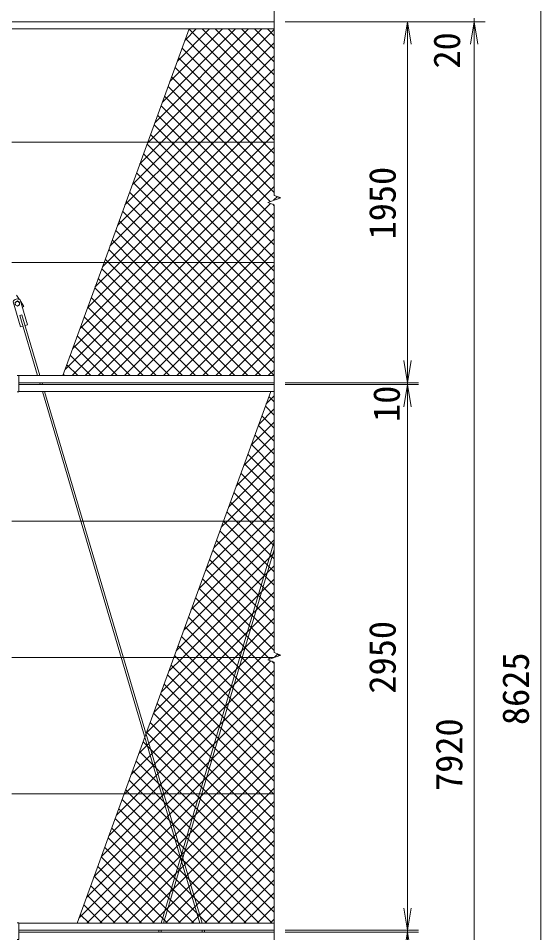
# Model space of a CAD drawing. Units: millimetres, scale not verified. Extents: x -12600 to 12600, y -8910 to 8910.
# Drawn here: x -8245 to -5422, y -2213 to 2730 of the extents above; entities that cross this region are included whole.
import ezdxf
from ezdxf.enums import TextEntityAlignment as Align

# ---------------------------------------------------------------- set-up
doc = ezdxf.new("R2010")
doc.units = ezdxf.units.MM
doc.header["$LTSCALE"] = 30
for name, color, linetype, lineweight in [('0-3_D-STR1', 1, 'Continuous', 9), ('0-7_D-STR3', 3, 'Continuous', 9), ('0-8_D-STR2', 7, 'Continuous', 9), ('0-9_D-STR-DIM', 7, 'Continuous', 9), ('0-A_0', 7, 'Continuous', 9)]:
    doc.layers.add(name, color=color, linetype=linetype, lineweight=lineweight)
doc.styles.add('ＭＳ ゴシック', font='')
doc.styles.get('ＭＳ ゴシック').set_extended_font_data('MS Gothic')

# ---------------------------------------------------------------- blocks, each defined once
blk = doc.blocks.new('_Open')
at = {"layer": '0-A_0'}
blk.add_line((-30, 5), (0, 0), dxfattribs=at)
blk.add_lwpolyline([(-30, -5), (0, 0), (-30, 0)], dxfattribs=at)

msp = doc.modelspace()

# ---------------------------------------------------------------- linework, layer by layer
at = {"layer": '0-3_D-STR1'}
for p, q in [((-8277.43, 2710), (-6862.43, 2710)), ((-8277.43, 2671.9), (-6862.43, 2671.9)), ((-8242.43, 798.1), (-6862.43, 798.1)), ((-8242.43, 760), (-6862.43, 760)), ((-8242.43, 750), (-6862.43, 750)), ((-8242.43, 711.9), (-6862.43, 711.9)), ((-8242.43, -2161.9), (-6862.43, -2161.9)), ((-8242.43, -2200), (-6862.43, -2200)), ((-8242.43, -2210), (-6862.43, -2210))]:
    msp.add_line(p, q, dxfattribs=at)
at = {"layer": '0-7_D-STR3'}
for p, q in [((-6862.43, 2060), (-8279.93, 2060)), ((-6862.43, 1410), (-8279.93, 1410)), ((-8273.32, 1196.38), (-8233.56, 1062.15)), ((-8254.88, 1232.68), (-8240.27, 1210.76)), ((-8234.96, 1207.74), (-8195.21, 1073.51)), ((-8225.67, 1127.06), (-8237.18, 1123.65)), ((-8237.18, 1123.65), (-8140.75, 798.1)), ((-8225.67, 1127.06), (-8128.24, 798.1)), ((-8220.14, 1066.12), (-8233.56, 1062.15)), ((-8195.21, 1073.51), (-8208.63, 1069.53)), ((-8129.47, 760), (-8126.51, 750)), ((-8116.95, 760), (-8113.99, 750)), ((-8115.22, 711.9), (-7264.07, -2161.9)), ((-8102.71, 711.9), (-7251.55, -2161.9)), ((-6862.43, 12), (-8279.93, 12)), ((-6862.43, -99.36), (-7473.31, -2161.9)), ((-6862.43, -141.61), (-7460.8, -2161.9)), ((-6862.43, -725), (-8279.93, -725)), ((-6862.43, -1462), (-8279.93, -1462)), ((-7484.6, -2200), (-7487.56, -2210)), ((-7472.08, -2200), (-7475.04, -2210)), ((-7252.78, -2200), (-7249.82, -2210)), ((-7240.27, -2200), (-7237.31, -2210))]:
    msp.add_line(p, q, dxfattribs=at)
msp.add_lwpolyline([(-8249.88, 1201.54), (-8261.88, 1194.61), (-8261.88, 1180.75), (-8249.88, 1173.82), (-8237.88, 1180.75), (-8237.88, 1194.61)], close=True, dxfattribs=at)
for points in [[(-8232.33, 1198.86), (-8214.88, 1172.68), (-8223.23, 1168.13)], [(-8251.43, 799.37), (-8242.43, 799.37), (-8242.43, 710.11), (-8251.43, 710.11)], [(-8251.43, -2160.63), (-8242.43, -2160.63), (-8242.43, -2249.89), (-8251.43, -2249.89)]]:
    msp.add_lwpolyline(points, dxfattribs=at)
msp.add_circle((-8249.88, 1187.68), 11.5, dxfattribs=at)
msp.add_arc((-8249.88, 1187.68), 25, 53.36802, 159.62823, dxfattribs=at)
at = {"layer": '0-8_D-STR2'}
for p, q in [((-7507.1, 2165.21), (-7000.41, 2671.9)), ((-7466.63, 2276.39), (-7071.12, 2671.9)), ((-7426.17, 2387.56), (-7141.83, 2671.9)), ((-7385.7, 2498.74), (-7212.54, 2671.9)), ((-7345.24, 2609.91), (-7283.25, 2671.9)), ((-6862.43, 2211.49), (-7322.72, 2671.78)), ((-6862.43, 2282.2), (-7252.13, 2671.9)), ((-6862.43, 2352.91), (-7181.42, 2671.9)), ((-6862.43, 2423.62), (-7110.71, 2671.9)), ((-6862.43, 2494.33), (-7040, 2671.9)), ((-6862.43, 2565.04), (-6969.29, 2671.9)), ((-6862.43, 2635.75), (-6898.58, 2671.9)), ((-7470.89, 2060), (-6862.43, 2668.46)), ((-6862.43, 2140.78), (-7341.59, 2619.94)), ((-7400.18, 2060), (-6862.43, 2597.75)), ((-6862.43, 2070.07), (-7360.46, 2568.1)), ((-7329.47, 2060), (-6862.43, 2527.04)), ((-6923.08, 2060), (-7379.33, 2516.25)), ((-6993.79, 2060), (-7398.2, 2464.41)), ((-7258.76, 2060), (-6862.43, 2456.33)), ((-7064.5, 2060), (-7417.07, 2412.57)), ((-7188.05, 2060), (-6862.43, 2385.61)), ((-7117.34, 2060), (-6862.43, 2314.9)), ((-7276.63, 2060), (-7473.67, 2257.04)), ((-7046.63, 2060), (-6862.43, 2244.19)), ((-7347.34, 2060), (-7492.54, 2205.2)), ((-7418.05, 2060), (-7511.41, 2153.36)), ((-6975.91, 2060), (-6862.43, 2173.48)), ((-7488.76, 2060), (-7530.28, 2101.52)), ((-6905.2, 2060), (-6862.43, 2102.77)), ((-7767.34, 1410), (-7117.34, 2060)), ((-7749.88, 1498.16), (-7188.05, 2060)), ((-7709.42, 1609.34), (-7258.76, 2060)), ((-7696.63, 1410), (-7046.63, 2060)), ((-7668.95, 1720.51), (-7329.47, 2060)), ((-7628.49, 1831.69), (-7400.18, 2060)), ((-7625.91, 1410), (-6975.91, 2060)), ((-7588.03, 1942.86), (-7470.89, 2060)), ((-7555.2, 1410), (-6905.2, 2060)), ((-6909.47, 1410), (-7549.15, 2049.68)), ((-6862.43, 1433.67), (-7488.76, 2060)), ((-7484.49, 1410), (-6862.43, 2032.06)), ((-6862.43, 1504.38), (-7418.05, 2060)), ((-6862.43, 1575.09), (-7347.34, 2060)), ((-6862.43, 1645.8), (-7276.63, 2060)), ((-6862.43, 1857.93), (-7064.5, 2060)), ((-6862.43, 1928.65), (-6993.79, 2060)), ((-6862.43, 1999.36), (-6923.08, 2060)), ((-6980.18, 1410), (-7568.02, 1997.84)), ((-7050.89, 1410), (-7586.89, 1945.99)), ((-7413.78, 1410), (-6862.43, 1961.35)), ((-7121.6, 1410), (-7605.76, 1894.15)), ((-7343.07, 1410), (-6862.43, 1890.64)), ((-7192.31, 1410), (-7624.62, 1842.31)), ((-7263.02, 1410), (-7643.49, 1790.47)), ((-7272.36, 1410), (-6862.43, 1819.93)), ((-7333.74, 1410), (-7662.36, 1738.63)), ((-6865.92, 1745.73), (-6845.25, 1766.4)), ((-6832.94, 1757.73), (-6839.52, 1764.31)), ((-7404.45, 1410), (-7681.23, 1686.78)), ((-6862.43, 1716.51), (-6870.03, 1724.11)), ((-7475.16, 1410), (-7700.1, 1634.94)), ((-7130.94, 1410), (-6862.43, 1678.51)), ((-7545.87, 1410), (-7718.97, 1583.1)), ((-7060.23, 1410), (-6862.43, 1607.8)), ((-6989.52, 1410), (-6862.43, 1537.09)), ((-7616.58, 1410), (-7737.84, 1531.26)), ((-7687.29, 1410), (-7756.71, 1479.42)), ((-6918.81, 1410), (-6862.43, 1466.38)), ((-7992.67, 831.11), (-7413.78, 1410)), ((-7954.97, 798.1), (-7343.07, 1410)), ((-7952.21, 942.29), (-7484.49, 1410)), ((-7911.74, 1053.46), (-7555.2, 1410)), ((-7884.26, 798.1), (-7272.36, 1410)), ((-7871.28, 1164.64), (-7625.91, 1410)), ((-7830.81, 1275.81), (-7696.63, 1410)), ((-7790.35, 1386.99), (-7767.34, 1410)), ((-7758, 1410), (-7775.58, 1427.58)), ((-7146.1, 798.1), (-7758, 1410)), ((-7742.84, 798.1), (-7130.94, 1410)), ((-7075.39, 798.1), (-7687.29, 1410)), ((-7672.13, 798.1), (-7060.23, 1410)), ((-7004.68, 798.1), (-7616.58, 1410)), ((-7601.42, 798.1), (-6989.52, 1410)), ((-6933.97, 798.1), (-7545.87, 1410)), ((-7530.71, 798.1), (-6918.81, 1410)), ((-6863.26, 798.1), (-7475.16, 1410)), ((-7460, 798.1), (-6862.43, 1395.66)), ((-6862.43, 867.99), (-7404.45, 1410)), ((-6862.43, 938.7), (-7333.74, 1410)), ((-6862.43, 1009.41), (-7263.02, 1410)), ((-6862.43, 1080.12), (-7192.31, 1410)), ((-6862.43, 1150.83), (-7121.6, 1410)), ((-6862.43, 1221.54), (-7050.89, 1410)), ((-6862.43, 1292.25), (-6980.18, 1410)), ((-6862.43, 1362.96), (-6909.47, 1410)), ((-7216.81, 798.1), (-7794.44, 1375.73)), ((-7287.52, 798.1), (-7813.31, 1323.89)), ((-7389.29, 798.1), (-6862.43, 1324.95)), ((-7358.23, 798.1), (-7832.18, 1272.05)), ((-7318.58, 798.1), (-6862.43, 1254.24)), ((-7428.94, 798.1), (-7851.05, 1220.21)), ((-7499.65, 798.1), (-7869.92, 1168.37)), ((-7247.86, 798.1), (-6862.43, 1183.53)), ((-7570.36, 798.1), (-7888.79, 1116.52)), ((-7177.15, 798.1), (-6862.43, 1112.82)), ((-7641.07, 798.1), (-7907.66, 1064.68)), ((-7106.44, 798.1), (-6862.43, 1042.11)), ((-7711.78, 798.1), (-7926.53, 1012.84)), ((-7782.5, 798.1), (-7945.4, 961)), ((-7035.73, 798.1), (-6862.43, 971.4)), ((-7853.21, 798.1), (-7964.26, 909.16)), ((-6965.02, 798.1), (-6862.43, 900.69)), ((-7923.92, 798.1), (-7983.13, 857.32)), ((-7994.63, 798.1), (-8002, 805.47)), ((-6894.31, 798.1), (-6862.43, 829.98)), ((-6905.7, 645.29), (-6862.43, 688.56)), ((-6862.43, 655.85), (-6891.34, 684.76)), ((-6946.17, 534.11), (-6862.43, 617.85)), ((-6862.43, 585.14), (-6910.2, 632.92)), ((-6986.63, 422.94), (-6862.43, 547.14)), ((-6862.43, 514.43), (-6929.07, 581.07)), ((-6862.43, 443.72), (-6947.94, 529.23)), ((-7027.09, 311.76), (-6862.43, 476.43)), ((-6862.43, 373.01), (-6966.81, 477.39)), ((-7067.56, 200.59), (-6862.43, 405.72)), ((-6862.43, 302.3), (-6985.68, 425.55)), ((-6862.43, 231.59), (-7004.55, 373.71)), ((-7108.02, 89.41), (-6862.43, 335)), ((-6862.43, 160.88), (-7023.42, 321.86)), ((-7114.73, 12), (-6862.43, 264.29)), ((-6862.43, 90.17), (-7042.29, 270.02)), ((-6862.43, 19.46), (-7061.16, 218.18)), ((-6925.68, 12), (-7080.02, 166.34)), ((-7044.02, 12), (-6862.43, 193.58)), ((-6996.4, 12), (-7098.89, 114.5)), ((-6973.3, 12), (-6862.43, 122.87)), ((-7067.11, 12), (-7117.76, 62.66)), ((-6902.59, 12), (-6862.43, 52.16)), ((-7269.88, -355.29), (-6902.59, 12)), ((-7229.42, -244.11), (-6973.3, 12)), ((-7188.95, -132.94), (-7044.02, 12)), ((-7148.49, -21.76), (-7114.73, 12)), ((-6862.43, -263.39), (-7136.63, 10.81)), ((-6862.43, -192.67), (-7067.11, 12)), ((-6862.43, -121.96), (-6996.4, 12)), ((-6862.43, -51.25), (-6925.68, 12)), ((-7310.35, -466.46), (-6862.43, -18.55)), ((-6862.43, -334.1), (-7155.5, -41.03)), ((-7350.81, -577.64), (-6862.43, -89.26)), ((-6862.43, -404.81), (-7174.37, -92.87)), ((-6862.43, -475.52), (-7193.24, -144.71)), ((-7391.27, -688.81), (-6862.43, -159.97)), ((-6862.43, -546.23), (-7212.11, -196.55)), ((-7356.75, -725), (-6862.43, -230.68)), ((-6862.43, -616.94), (-7230.98, -248.4)), ((-7286.04, -725), (-6862.43, -301.39)), ((-6862.43, -687.65), (-7249.84, -300.24)), ((-7215.33, -725), (-6862.43, -372.1)), ((-6966.5, -725), (-7287.58, -403.92)), ((-7144.62, -725), (-6862.43, -442.81)), ((-7037.21, -725), (-7306.45, -455.76)), ((-7107.92, -725), (-7325.32, -507.6)), ((-7073.91, -725), (-6862.43, -513.52)), ((-7178.63, -725), (-7344.19, -559.45)), ((-7003.2, -725), (-6862.43, -584.23)), ((-7249.35, -725), (-7363.06, -611.29)), ((-7320.06, -725), (-7381.93, -663.13)), ((-7634.06, -1355.86), (-7003.2, -725)), ((-7593.6, -1244.69), (-7073.91, -725)), ((-7553.13, -1133.51), (-7144.62, -725)), ((-7512.67, -1022.34), (-7215.33, -725)), ((-7472.2, -911.16), (-7286.04, -725)), ((-7431.74, -799.99), (-7356.75, -725)), ((-7390.77, -725), (-7400.8, -714.97)), ((-6862.43, -1253.33), (-7390.77, -725)), ((-6862.43, -1182.62), (-7320.06, -725)), ((-6862.43, -1111.91), (-7249.35, -725)), ((-6862.43, -1041.2), (-7178.63, -725)), ((-6862.43, -970.49), (-7107.92, -725)), ((-6862.43, -899.78), (-7037.21, -725)), ((-6862.43, -829.07), (-6966.5, -725)), ((-6861.4, -724.63), (-6843.14, -706.37)), ((-6835.05, -715.03), (-6844.04, -706.04)), ((-6862.43, -1324.05), (-7419.66, -766.81)), ((-6862.43, -758.36), (-6874.55, -746.24)), ((-7528.07, -1462), (-6862.43, -796.37)), ((-6862.43, -1394.76), (-7438.53, -818.66)), ((-6865.9, -1462), (-7457.4, -870.5)), ((-7457.36, -1462), (-6862.43, -867.08)), ((-6936.61, -1462), (-7476.27, -922.34)), ((-7386.64, -1462), (-6862.43, -937.79)), ((-7007.32, -1462), (-7495.14, -974.18)), ((-7078.03, -1462), (-7514.01, -1026.02)), ((-7315.93, -1462), (-6862.43, -1008.5)), ((-7148.74, -1462), (-7532.88, -1077.86)), ((-7245.22, -1462), (-6862.43, -1079.21)), ((-7219.45, -1462), (-7551.75, -1129.71)), ((-7290.16, -1462), (-7570.62, -1181.55)), ((-7174.51, -1462), (-6862.43, -1149.92)), ((-7360.87, -1462), (-7589.48, -1233.39)), ((-7103.8, -1462), (-6862.43, -1220.63)), ((-7431.58, -1462), (-7608.35, -1285.23)), ((-7033.09, -1462), (-6862.43, -1291.34)), ((-7502.29, -1462), (-7627.22, -1337.07)), ((-6962.38, -1462), (-6862.43, -1362.05)), ((-7573.01, -1462), (-7646.09, -1388.91)), ((-6891.67, -1462), (-6862.43, -1432.76)), ((-7917.31, -2134.09), (-7245.22, -1462)), ((-7876.85, -2022.91), (-7315.93, -1462)), ((-7874.41, -2161.9), (-7174.51, -1462)), ((-7836.38, -1911.74), (-7386.64, -1462)), ((-7803.7, -2161.9), (-7103.8, -1462)), ((-7795.92, -1800.56), (-7457.36, -1462)), ((-7755.45, -1689.39), (-7528.07, -1462)), ((-7732.99, -2161.9), (-7033.09, -1462)), ((-7643.72, -1462), (-7664.96, -1440.76)), ((-7662.28, -2161.9), (-6962.38, -1462)), ((-6943.82, -2161.9), (-7643.72, -1462)), ((-7591.57, -2161.9), (-6891.67, -1462)), ((-6873.11, -2161.9), (-7573.01, -1462)), ((-6862.43, -2101.86), (-7502.29, -1462)), ((-6862.43, -2031.15), (-7431.58, -1462)), ((-6862.43, -1960.44), (-7360.87, -1462)), ((-6862.43, -1889.73), (-7290.16, -1462)), ((-6862.43, -1819.02), (-7219.45, -1462)), ((-6862.43, -1748.31), (-7148.74, -1462)), ((-6862.43, -1677.6), (-7078.03, -1462)), ((-6862.43, -1606.89), (-7007.32, -1462)), ((-6862.43, -1536.18), (-6936.61, -1462)), ((-6862.43, -1465.47), (-6865.9, -1462)), ((-7014.53, -2161.9), (-7683.83, -1492.6)), ((-7520.86, -2161.9), (-6862.43, -1503.47)), ((-7085.24, -2161.9), (-7702.7, -1544.44)), ((-7450.15, -2161.9), (-6862.43, -1574.18)), ((-7155.95, -2161.9), (-7721.57, -1596.28)), ((-7226.66, -2161.9), (-7740.43, -1648.12)), ((-7379.44, -2161.9), (-6862.43, -1644.89)), ((-7297.37, -2161.9), (-7759.3, -1699.97)), ((-7308.73, -2161.9), (-6862.43, -1715.6)), ((-7368.08, -2161.9), (-7778.17, -1751.81)), ((-7438.79, -2161.9), (-7797.04, -1803.65)), ((-7238.02, -2161.9), (-6862.43, -1786.32)), ((-7509.5, -2161.9), (-7815.91, -1855.49)), ((-7167.31, -2161.9), (-6862.43, -1857.03)), ((-7580.21, -2161.9), (-7834.78, -1907.33)), ((-7096.59, -2161.9), (-6862.43, -1927.74)), ((-7650.92, -2161.9), (-7853.65, -1959.17)), ((-7721.63, -2161.9), (-7872.52, -2011.02)), ((-7025.88, -2161.9), (-6862.43, -1998.45)), ((-7792.34, -2161.9), (-7891.39, -2062.86)), ((-6955.17, -2161.9), (-6862.43, -2069.16)), ((-7863.05, -2161.9), (-7910.25, -2114.7)), ((-6884.46, -2161.9), (-6862.43, -2139.87))]:
    msp.add_line(p, q, dxfattribs=at)
for points in [[(-7547.56, 2054.04), (-7541.6, 2060), (-6929.7, 2671.9)], [(-6862.43, 1787.22), (-7135.21, 2060), (-7435.94, 2360.73)], [(-6884.78, 1738.86), (-7205.92, 2060), (-7454.8, 2308.89)], [(-7813.55, 798.1), (-7201.65, 1410), (-6882.86, 1728.79)], [(-6886.89, -733.9), (-6895.79, -725), (-7268.71, -352.08)], [(-7674.53, -1467.04), (-7669.49, -1462), (-6932.49, -725), (-6862.43, -654.94)], [(-7714.99, -1578.21), (-7598.78, -1462), (-6880.76, -743.98)]]:
    msp.add_lwpolyline(points, dxfattribs=at)
for points in [[(-6862.43, 2671.9), (-7322.68, 2671.9), (-7545.39, 2060), (-6862.43, 2060)], [(-6862.43, 1721.35), (-6897.67, 1734.17), (-6827.19, 1759.83), (-6862.43, 1772.65), (-6862.43, 2060), (-7545.39, 2060), (-7781.97, 1410), (-6862.43, 1410)], [(-6862.43, 1410), (-7781.97, 1410), (-8004.69, 798.1), (-6862.43, 798.1)], [(-6862.43, 711.9), (-6881.46, 711.9), (-7136.2, 12), (-6862.43, 12)], [(-6862.43, 12), (-7136.2, 12), (-7404.45, -725), (-6862.43, -725), (-6827.19, -712.17), (-6862.43, -699.35)], [(-6862.43, -750.65), (-6897.67, -737.83), (-6862.43, -725), (-7404.45, -725), (-7672.69, -1462), (-6862.43, -1462)], [(-6862.43, -1462), (-7672.69, -1462), (-7927.43, -2161.9), (-6862.43, -2161.9)]]:
    msp.add_lwpolyline(points, close=True, dxfattribs=at)
at = {"layer": '0-9_D-STR-DIM'}
for p, q in [((-6862.43, 3475), (-6862.43, 1772.65)), ((-5422.43, 3295), (-5422.43, -5090)), ((-5782.43, 2710), (-5782.43, 2730)), ((-6802.43, 2710), (-6082.43, 2710)), ((-6802.43, 2710), (-5722.43, 2710)), ((-6802.43, 2710), (-5722.43, 2710)), ((-6142.43, 2590), (-6142.43, 880)), ((-5782.43, 2590), (-5782.43, -5090)), ((-5782.43, 2590), (-5782.43, 2470)), ((-6897.67, 1734.17), (-6827.19, 1759.83)), ((-6862.43, 1721.35), (-6897.67, 1734.17)), ((-6827.19, 1759.83), (-6862.43, 1772.65)), ((-6862.43, 1721.35), (-6862.43, -699.35)), ((-6142.43, 880), (-6142.43, 1000)), ((-6802.43, 760), (-6082.43, 760)), ((-6802.43, 760), (-6082.43, 760)), ((-6802.43, 750), (-6082.43, 750)), ((-6802.43, 750), (-6082.43, 750)), ((-6142.43, 760), (-6142.43, 750)), ((-6142.43, 630), (-6142.43, 510)), ((-6142.43, 630), (-6142.43, -2080)), ((-6897.67, -737.83), (-6827.19, -712.17)), ((-6862.43, -750.65), (-6897.67, -737.83)), ((-6827.19, -712.17), (-6862.43, -699.35)), ((-6862.43, -750.65), (-6862.43, -3659.35)), ((-6142.43, -2080), (-6142.43, -1960)), ((-6802.43, -2200), (-6082.43, -2200)), ((-6802.43, -2200), (-6082.43, -2200)), ((-6802.43, -2210), (-6082.43, -2210)), ((-6802.43, -2210), (-6082.43, -2210)), ((-6142.43, -2210), (-6142.43, -2200))]:
    msp.add_line(p, q, dxfattribs=at)

# ---------------------------------------------------------------- block references
at = {"layer": '0-9_D-STR-DIM', "xscale": 4, "yscale": 4}
for p, rotation in [((-6142.43, 2710), 90), ((-5782.43, 2710), 90), ((-5782.43, 2710), 90), ((-6142.43, 760), 270), ((-6142.43, 760), 270), ((-6142.43, 750), 90), ((-6142.43, 750), 90), ((-6142.43, -2200), 270), ((-6142.43, -2200), 270), ((-6142.43, -2210), 90), ((-6142.43, -2210), 90)]:
    msp.add_blockref('_Open', p, dxfattribs=dict(at, rotation=rotation))

# ---------------------------------------------------------------- texts
at = {"layer": '0-9_D-STR-DIM', "style": 'ＭＳ ゴシック'}
for s, p in [('20', (-5814.66, 2457.96)), ('1950', (-6162.68, 1534.3)), ('10', (-6140.34, 547.83)), ('2950', (-6162.68, -920.75)), ('8625', (-5442.68, -1090.93)), ('7920', (-5802.68, -1447.25))]:
    msp.add_text(s, height=144.3, rotation=90, dxfattribs=at).set_placement(p, align=Align.BOTTOM_LEFT)

doc.saveas('drawing.dxf')
